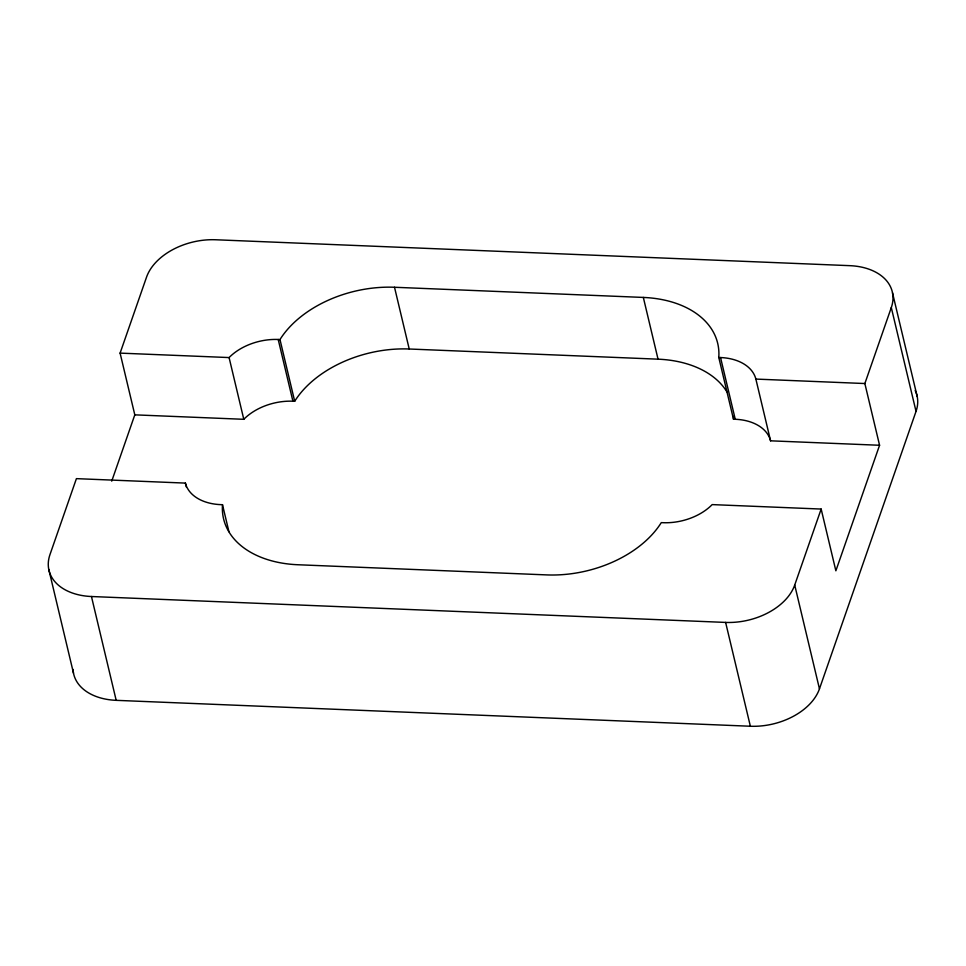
<?xml version="1.0" encoding="UTF-8"?>
<svg xmlns="http://www.w3.org/2000/svg" width="966" height="966" viewBox="0 0 966 966"><rect width="100%" height="100%" fill="white"/><g stroke="black" fill="none" stroke-linecap="round" stroke-linejoin="round"><path stroke-width="1.45" d="M111.73 481.14L134.805 414.849L120.098 353.121L146.542 277.145A57.863 38.411 -13.4 0 1 215.635 239.761L849.814 265.662A57.863 38.411 -13.4 0 1 891.304 307.562L916.034 411.383L819.458 688.855A57.863 38.411 -13.4 0 1 750.365 726.239L116.186 700.338A57.863 38.411 -13.4 0 1 73.03 669.438M819.458 688.855L794.716 585.034L821.16 509.058L712.183 504.602A48.215 32.011 -13.4 0 1 663.05 522.703L661.275 522.63A101.261 67.234 -13.4 0 1 546.744 574.903L297.939 564.748A101.261 67.234 -13.4 0 1 222.494 504.711L220.719 504.638A48.215 32.011 -13.4 0 1 185.387 483.097L76.411 478.641L49.966 554.617A57.863 38.411 -13.4 0 0 91.456 596.517L116.186 700.338M821.16 509.058L835.868 570.797L879.567 445.266L864.86 383.538L891.304 307.562M120.098 353.121L229.087 357.565A48.215 32.011 -13.4 0 1 278.208 339.477L279.983 339.549A101.261 67.234 -13.4 0 1 394.514 287.264L643.332 297.431A101.261 67.234 -13.4 0 1 718.776 357.468L720.539 357.541A48.215 32.011 -13.4 0 1 755.871 379.083L864.86 383.538M134.805 414.849L243.794 419.304A48.215 32.011 -13.4 0 1 292.915 401.204L294.69 401.276A101.261 67.234 -13.4 0 1 409.222 349.004L658.039 359.171A101.261 67.234 -13.4 0 1 726.903 391.834M718.776 357.468L733.484 419.196L735.247 419.268A48.215 32.011 -13.4 0 1 770.578 440.822L879.567 445.266M91.456 596.517L725.623 622.418A57.863 38.411 -13.4 0 0 794.716 585.034M892.499 292.807L917.229 396.64M755.871 379.083L770.578 440.822M720.539 357.541L735.247 419.268M725.623 622.418L750.365 726.239M643.332 297.431L658.039 359.171M394.514 287.264L409.222 349.004M279.983 339.549L294.69 401.276M278.208 339.477L292.915 401.204M229.087 357.565L243.794 419.304M222.494 504.711L228.93 531.723M185.387 483.097L186.305 486.949M48.771 569.36L73.501 673.193M733.605 416.431A101.261 67.234 -13.4 0 1 733.484 419.196M915.176 390.505A57.863 38.411 -13.4 0 1 916.034 411.383"/></g></svg>
